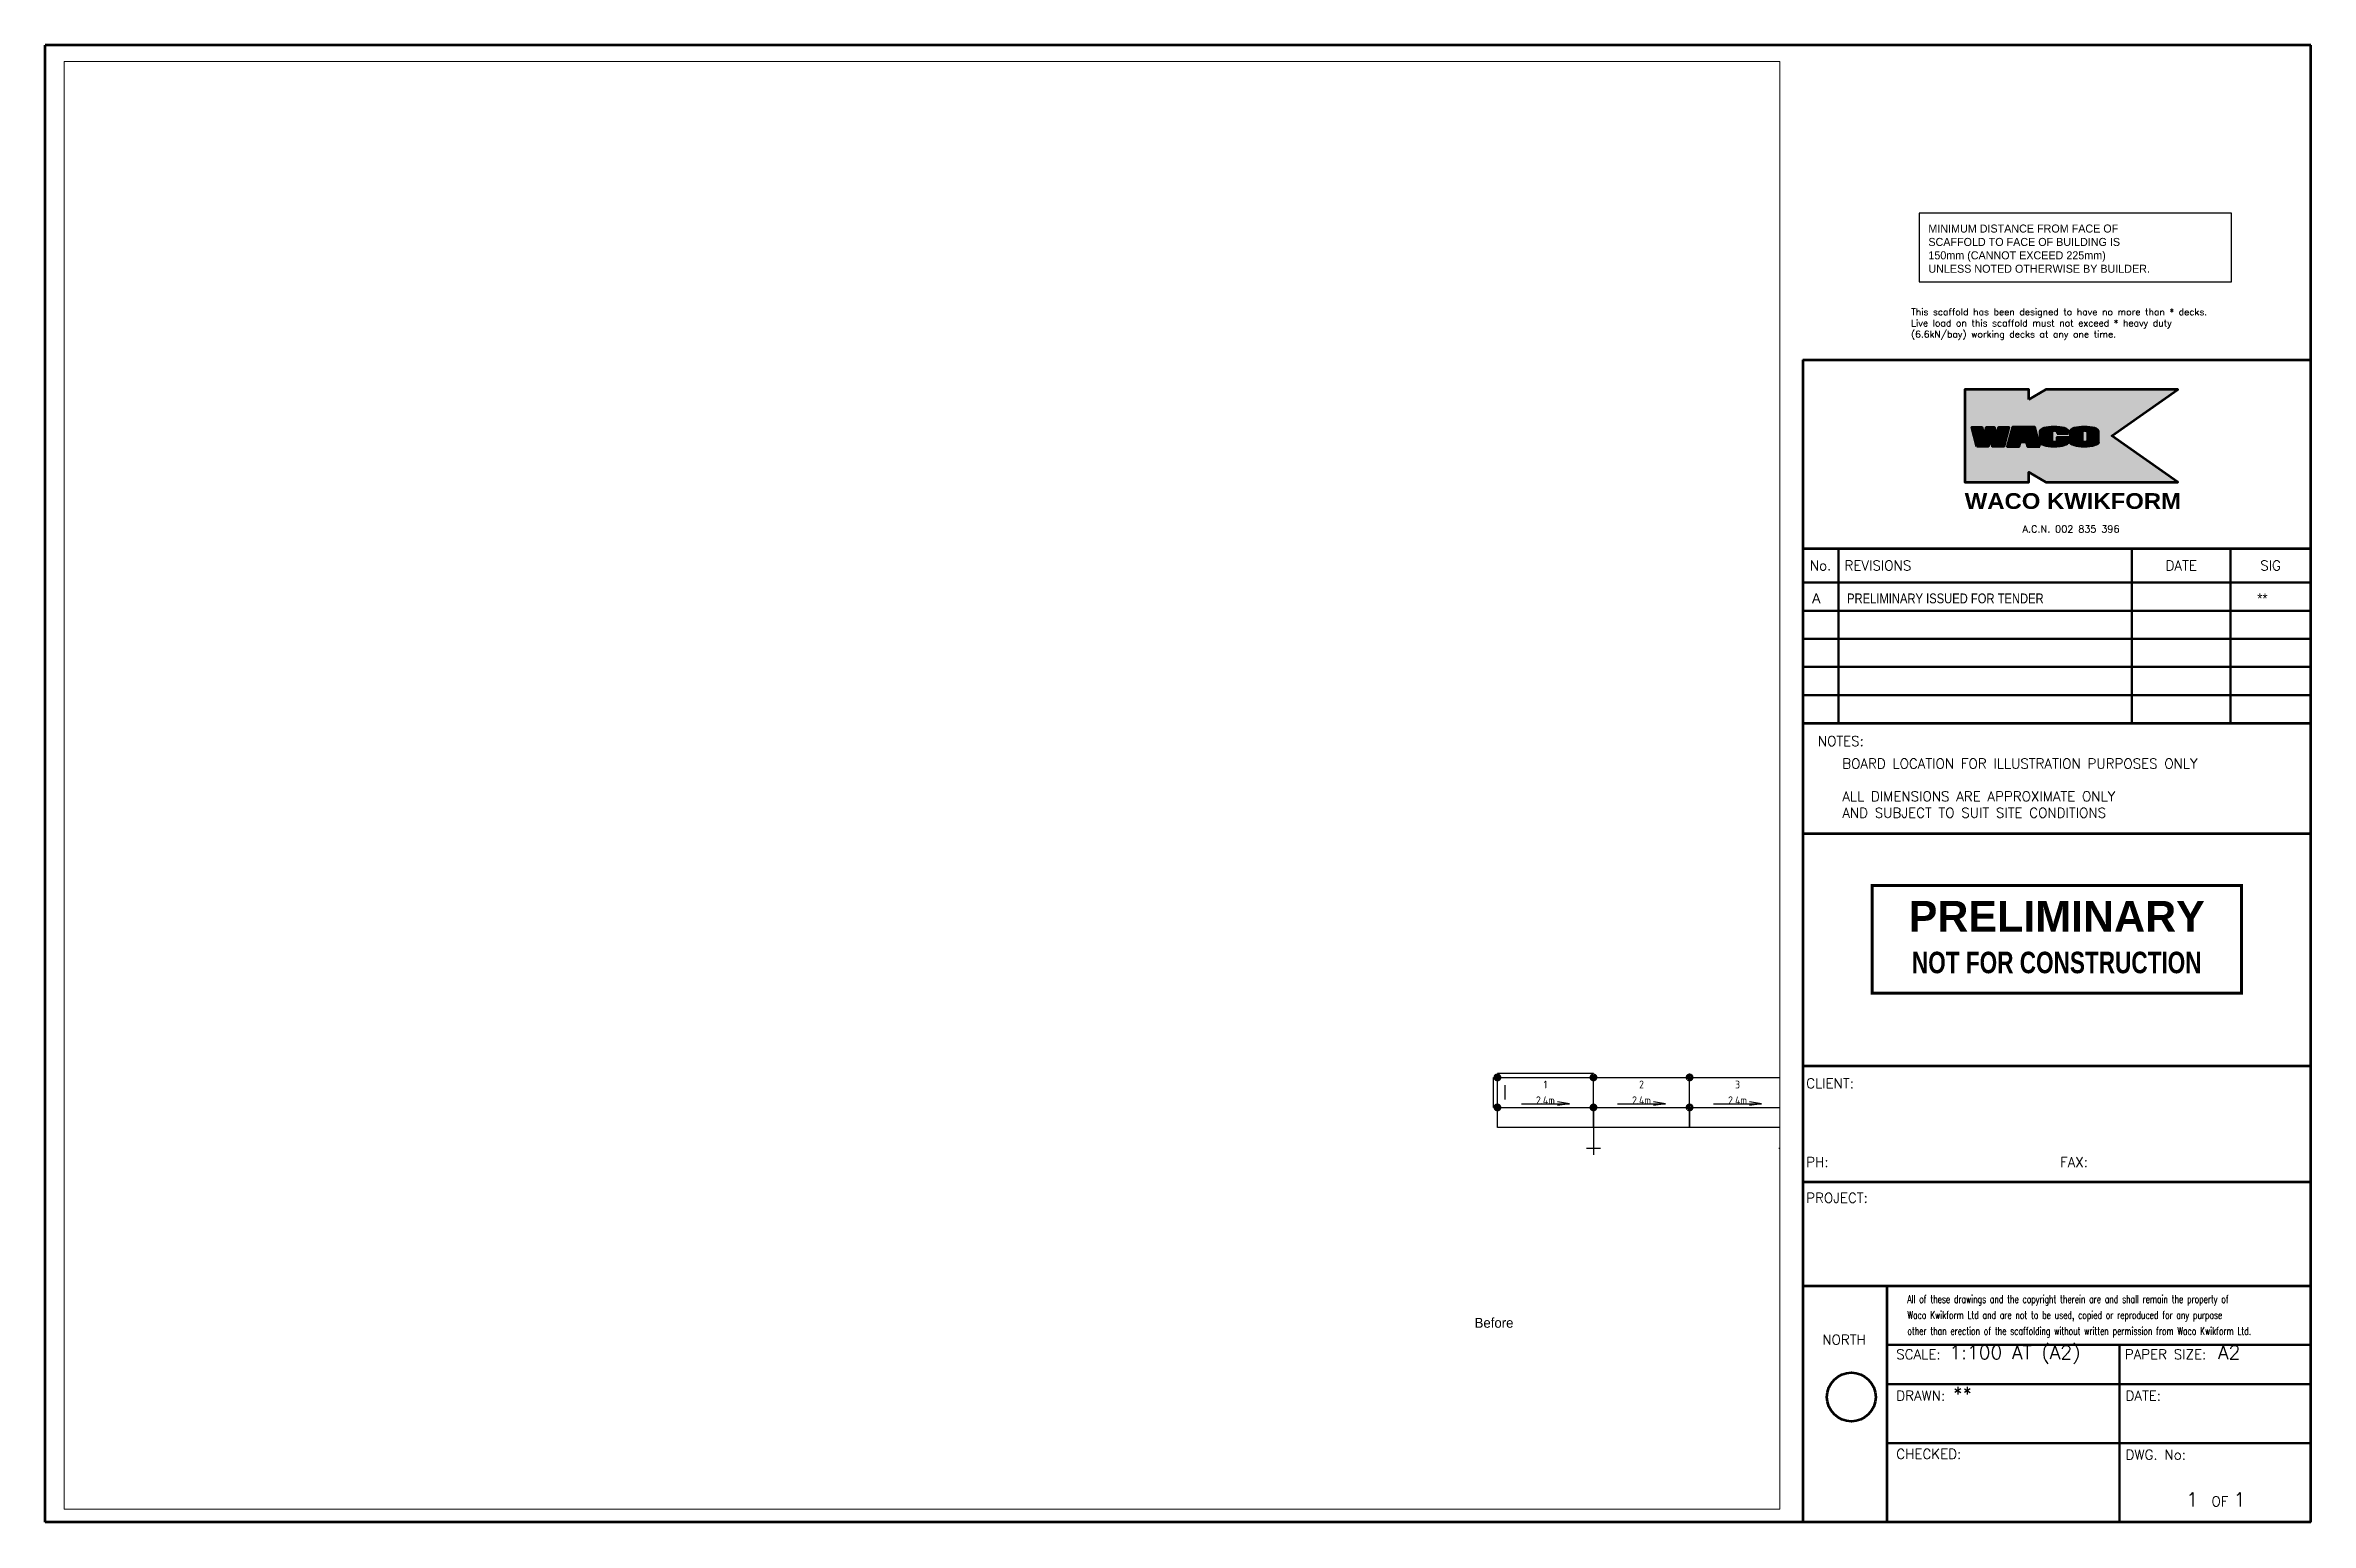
# Paper-space layout 'WACO Kwikform A2 Drawing Sheet No Ledgen' of a CAD drawing. Header units: millimetres. Extents: x 0 to 575, y 0 to 375.
# The model-space entities are those that its viewports show. They can reach past a viewport. Long polylines and large blocks are cut down to what shows.
import ezdxf
from ezdxf.enums import TextEntityAlignment as Align

# ---------------------------------------------------------------- set-up
doc = ezdxf.new("R2010")
doc.units = ezdxf.units.MM
doc.linetypes.add('KwikScaf_DASHED', pattern=[3.75, 2.5, -1.25])
doc.linetypes.add('KwikScaf_Line', pattern=[1, 1, 0])
doc.layers.get('0').update_dxf_attribs({"linetype": 'CONTINUOUS'})
for name, color, linetype in [('DISTANCE', 3, 'CONTINUOUS'), ('KwikScaf Schematic', 7, 'CONTINUOUS'), ('PRELIMINARY', 7, 'CONTINUOUS'), ('RED', 8, 'CONTINUOUS')]:
    doc.layers.add(name, color=color, linetype=linetype)
for name, color, linetype, lineweight in [('Sheet 018', 10, 'CONTINUOUS', 18), ('Sheet 025', 7, 'CONTINUOUS', 25), ('Sheet 035', 5, 'CONTINUOUS', 35), ('Sheet 050', 130, 'CONTINUOUS', 50), ('Sheet 070', 180, 'CONTINUOUS', 70)]:
    doc.layers.add(name, color=color, linetype=linetype, lineweight=lineweight)
doc.layers.add('Viewport', color=7, linetype='CONTINUOUS', plot=False)
doc.styles.add('ARCH', font='archd.shx', dxfattribs={"height": 250})
doc.styles.add('KwikScaf ISO', font='isocp.shx')
doc.styles.add('ROMANS', font='romans')
doc.styles.add('STAMP', font='ARIALBD.TTF')
doc.styles.add('WACO', font='ariblk.TTF')
pattern_1 = [(0, (0, 0), (0, 0.174625), [0.127, -0.047625]), (90, (0, 0), (-0.174625, 1e-17), [0.127, -0.047625])]

# ---------------------------------------------------------------- blocks, each defined once
blk = doc.blocks.new('REVDES')
at = {"style": 'ARCH'}
for tag, p in [('01', (2.31, 1.87)), ('03', (87.68, 1.87)), ('04', (115.37, 1.87))]:
    blk.add_attdef(tag, p, '', height=2.5, dxfattribs=at)
at = {"style": 'ARCH', "width": 0.85}
blk.add_attdef('02', (11.25, 1.87), '', height=2.5, dxfattribs=at)
blk = doc.blocks.new('PREL')
at = {"layer": 'RED', "const_width": 100}
blk.add_lwpolyline([(6000, 1750), (-6000, 1750), (-6000, -1750), (6000, -1750)], close=True, dxfattribs=at)
at = {"layer": 'RED', "style": 'STAMP'}
blk.add_text('PRELIMINARY', height=1000, dxfattribs=at).set_placement((0, 750), align=Align.MIDDLE)
at = {"layer": 'RED', "style": 'STAMP', "width": 0.75}
blk.add_text('NOT FOR CONSTRUCTION', height=700, dxfattribs=at).set_placement((0, -750), align=Align.MIDDLE)
blk = doc.blocks.new('REVISED TITLE')
at = {"layer": 'Sheet 025', "style": 'ROMANS'}
for s, p in [('CLIENT:', (-128.05, 110.15)), ('PH:', (-128.05, 90.15)), ('FAX:', (-63.6, 90.15)), ('PROJECT:', (-128.05, 81.06)), ('SCALE:', (-105.19, 41.33)), ('PAPER SIZE:', (-47.19, 41.33)), ('DRAWN:', (-105.19, 30.85)), ('DATE:', (-46.99, 30.85)), ('CHECKED:', (-105.19, 16.04)), ('DWG. No:', (-46.99, 15.86)), ('OF', (-25.18, 3.98))]:
    blk.add_text(s, height=2.5, dxfattribs=at).set_placement(p)
at = {"layer": 'Sheet 035', "style": 'ROMANS'}
for tag, p in [('CLIENT_CONTACT', (-110.61, 110.15)), ('ADDRESS_STREET', (-110.61, 100.15)), ('COMPANY', (-110.61, 105.15)), ('CITY', (-110.61, 95.15)), ('PHONE_NO.', (-110.61, 90.15)), ('FAX_NO.', (-46.16, 90.15)), ('PROJECT_TITLE:', (-110.61, 81.06)), ('PROJECT_DESCRIPTION', (-110.61, 76.06)), ('PROJECT_DESCRIPTION_2', (-110.61, 71.06)), ('PROJECT_DESCRIPTION_3', (-110.61, 66.06)), ('PROJECT_DESCRIPTION_4', (-110.61, 61.06)), ('SCALE', (-91.76, 41.33)), ('PAPER_SIZE', (-23.56, 41.33)), ('DRAFTSMAN', (-90.76, 30.85)), ('DATE', (-35.55, 30.85)), ('DWG_NO', (-46.15, 9.93))]:
    blk.add_attdef(tag, p, '', height=3.5, dxfattribs=at)
for tag, p in [('PAGE_NO.', (-30.05, 3.98)), ('OF_PAGES.', (-18.05, 3.98))]:
    blk.add_attdef(tag, text='', height=3.5, dxfattribs=at).set_placement(p, align=Align.CENTER)

msp = doc.modelspace()

# ---------------------------------------------------------------- linework, layer by layer
at = {"layer": 'KwikScaf Schematic', "color": 3, "linetype": 'KwikScaf_DASHED'}
for p, q in [((44925, 9336), (44925, 10098)), ((47464, 10198), (45025, 10198)), ((45225, 9536), (45225, 9898))]:
    msp.add_line(p, q, dxfattribs=at)
at = {"layer": 'KwikScaf Schematic', "color": 3, "linetype": 'KwikScaf_Line'}
for p, q in [((45025, 10098), (47464, 10098)), ((45025, 9336), (45025, 10098)), ((47464, 9336), (47464, 10098)), ((47464, 10098), (49903, 10098)), ((49903, 9336), (49903, 10098)), ((49903, 10098), (52342, 10098)), ((52342, 9336), (52342, 10098)), ((52342, 10098), (54781, 10098)), ((45025, 9336), (47464, 9336)), ((45025, 8828), (45025, 9336)), ((45634, 9431), (46854, 9431)), ((46854, 9431), (46549, 9479)), ((46854, 9431), (46549, 9383)), ((47464, 9336), (47464, 8828)), ((47464, 9336), (49903, 9336)), ((47464, 8828), (47464, 9336)), ((48073, 9431), (49293, 9431)), ((49293, 9431), (48988, 9479)), ((49293, 9431), (48988, 9383)), ((49903, 9336), (49903, 8828)), ((49903, 9336), (52342, 9336)), ((49903, 8828), (49903, 9336)), ((50512, 9431), (51732, 9431)), ((51732, 9431), (51427, 9479)), ((51732, 9431), (51427, 9383)), ((52342, 9336), (52342, 8828)), ((52342, 9336), (54781, 9336)), ((52342, 8828), (52342, 9336)), ((47464, 8828), (45025, 8828)), ((47464, 8828), (47464, 8128)), ((49903, 8828), (47464, 8828)), ((52342, 8828), (49903, 8828)), ((52342, 8828), (52342, 8128)), ((54781, 8828), (52342, 8828)), ((47289, 8303), (47639, 8303)), ((52167, 8303), (52517, 8303))]:
    msp.add_line(p, q, dxfattribs=at)
for points in [[(45025, 10148, 100, 100, -0.198912), (45060, 10133, 100, 100, -0.198912), (45075, 10098, 100, 100, -0.198912), (45060, 10062, 100, 100, -0.198912), (45025, 10048, 100, 100, -0.198912), (44989, 10062, 100, 100, -0.198912), (44975, 10098, 100, 100, -0.198912), (44989, 10133, 100, 100, -0.198912)], [(47464, 10148, 100, 100, -0.198912), (47499, 10133, 100, 100, -0.198912), (47514, 10098, 100, 100, -0.198912), (47499, 10062, 100, 100, -0.198912), (47464, 10048, 100, 100, -0.198912), (47428, 10062, 100, 100, -0.198912), (47414, 10098, 100, 100, -0.198912), (47428, 10133, 100, 100, -0.198912)], [(47464, 10148, 100, 100, -0.198912), (47499, 10133, 100, 100, -0.198912), (47514, 10098, 100, 100, -0.198912), (47499, 10062, 100, 100, -0.198912), (47464, 10048, 100, 100, -0.198912), (47428, 10062, 100, 100, -0.198912), (47414, 10098, 100, 100, -0.198912), (47428, 10133, 100, 100, -0.198912)], [(49903, 10148, 100, 100, -0.198912), (49938, 10133, 100, 100, -0.198912), (49953, 10098, 100, 100, -0.198912), (49938, 10062, 100, 100, -0.198912), (49903, 10048, 100, 100, -0.198912), (49867, 10062, 100, 100, -0.198912), (49853, 10098, 100, 100, -0.198912), (49867, 10133, 100, 100, -0.198912)], [(49903, 10148, 100, 100, -0.198912), (49938, 10133, 100, 100, -0.198912), (49953, 10098, 100, 100, -0.198912), (49938, 10062, 100, 100, -0.198912), (49903, 10048, 100, 100, -0.198912), (49867, 10062, 100, 100, -0.198912), (49853, 10098, 100, 100, -0.198912), (49867, 10133, 100, 100, -0.198912)], [(52342, 10148, 100, 100, -0.198912), (52377, 10133, 100, 100, -0.198912), (52392, 10098, 100, 100, -0.198912), (52377, 10062, 100, 100, -0.198912), (52342, 10048, 100, 100, -0.198912), (52306, 10062, 100, 100, -0.198912), (52292, 10098, 100, 100, -0.198912), (52306, 10133, 100, 100, -0.198912)], [(52342, 10148, 100, 100, -0.198912), (52377, 10133, 100, 100, -0.198912), (52392, 10098, 100, 100, -0.198912), (52377, 10062, 100, 100, -0.198912), (52342, 10048, 100, 100, -0.198912), (52306, 10062, 100, 100, -0.198912), (52292, 10098, 100, 100, -0.198912), (52306, 10133, 100, 100, -0.198912)], [(47464, 9386, 100, 100, -0.198912), (47499, 9371, 100, 100, -0.198912), (47514, 9336, 100, 100, -0.198912), (47499, 9300, 100, 100, -0.198912), (47464, 9286, 100, 100, -0.198912), (47428, 9300, 100, 100, -0.198912), (47414, 9336, 100, 100, -0.198912), (47428, 9371, 100, 100, -0.198912)], [(49903, 9386, 100, 100, -0.198912), (49938, 9371, 100, 100, -0.198912), (49953, 9336, 100, 100, -0.198912), (49938, 9300, 100, 100, -0.198912), (49903, 9286, 100, 100, -0.198912), (49867, 9300, 100, 100, -0.198912), (49853, 9336, 100, 100, -0.198912), (49867, 9371, 100, 100, -0.198912)], [(52342, 9386, 100, 100, -0.198912), (52377, 9371, 100, 100, -0.198912), (52392, 9336, 100, 100, -0.198912), (52377, 9300, 100, 100, -0.198912), (52342, 9286, 100, 100, -0.198912), (52306, 9300, 100, 100, -0.198912), (52292, 9336, 100, 100, -0.198912), (52306, 9371, 100, 100, -0.198912)]]:
    msp.add_lwpolyline(points, format="xyseb", close=True, dxfattribs=at)
at = {"layer": 'KwikScaf Schematic', "color": 3, "linetype": 'KwikScaf_Line', "const_width": 100}
for points in [[(45025, 9386, -0.198912), (45060, 9371, -0.198912), (45075, 9336, -0.198912), (45060, 9300, -0.198912), (45025, 9286, -0.198912), (44989, 9300, -0.198912), (44975, 9336, -0.198912), (44989, 9371, -0.198912)], [(47464, 9386, -0.198912), (47499, 9371, -0.198912), (47514, 9336, -0.198912), (47499, 9300, -0.198912), (47464, 9286, -0.198912), (47428, 9300, -0.198912), (47414, 9336, -0.198912), (47428, 9371, -0.198912)], [(49903, 9386, -0.198912), (49938, 9371, -0.198912), (49953, 9336, -0.198912), (49938, 9300, -0.198912), (49903, 9286, -0.198912), (49867, 9300, -0.198912), (49853, 9336, -0.198912), (49867, 9371, -0.198912)], [(52342, 9386, -0.198912), (52377, 9371, -0.198912), (52392, 9336, -0.198912), (52377, 9300, -0.198912), (52342, 9286, -0.198912), (52306, 9300, -0.198912), (52292, 9336, -0.198912), (52306, 9371, -0.198912)]]:
    msp.add_lwpolyline(points, format="xyb", close=True, dxfattribs=at)

# ---------------------------------------------------------------- texts
at = {"insert": (44447, 3991), "char_height": 250, "width": 8883.58, "attachment_point": 1, "style": 'ARCH'}
msp.add_mtext('Before', dxfattribs=at)
at = {"layer": 'KwikScaf Schematic', "style": 'KwikScaf ISO'}
for s, p in [('1', (46244, 9917)), ('2', (48683, 9917)), ('3', (51122, 9917)), ('2.4m', (46244, 9517)), ('2.4m', (48683, 9517)), ('2.4m', (51122, 9517))]:
    msp.add_text(s, height=200, dxfattribs=at).set_placement(p, align=Align.MIDDLE_CENTER)

psp = doc.layouts.new('WACO Kwikform A2 Drawing Sheet No Ledgen')

# ---------------------------------------------------------------- hatches: boundary and pattern name
h = psp.add_hatch()
h.set_pattern_fill('ANGLE', color=140, scale=0.025, style=0)
h.set_pattern_definition(pattern_1)
h.paths.add_polyline_path([(493.69, 275.27), (494.27, 273.1), (497.09, 273.1), (498.42, 278.06), (495.82, 278.06), (495.23, 275.87), (494.64, 278.06), (492.73, 278.06), (492.14, 275.87), (491.55, 278.06), (488.96, 278.06), (490.29, 273.1), (493.11, 273.1)])
h = psp.add_hatch()
h.set_pattern_fill('ANGLE', color=140, scale=0.025, style=0)
h.set_pattern_definition(pattern_1)
h.paths.add_polyline_path([(504.96, 278.06), (499.32, 278.06), (497.99, 273.1), (501.01, 273.1), (501.33, 274.31), (502.79, 274.31), (503.11, 273.1), (506.29, 273.1)])
h.paths.add_polyline_path([(502.14, 276.71), (502.6, 274.99), (501.68, 274.99)], flags=16)
h = psp.add_hatch()
h.set_pattern_fill('ANGLE', color=140, scale=0.025, style=0)
h.set_pattern_definition(pattern_1)
edge = h.paths.add_edge_path()
edge.add_ellipse((509.97, 276.84), major_axis=(-0.658, 0), ratio=0.455652, start_angle=180, end_angle=360, ccw=False)
edge.add_line((510.63, 276.84), (510.63, 276.42))
edge.add_line((510.63, 276.42), (513.49, 276.42))
edge.add_line((513.49, 276.42), (513.49, 276.96))
edge.add_ellipse((509.88, 276.96), major_axis=(-3.61, 0), ratio=0.304653, start_angle=180, end_angle=360)
edge.add_line((506.27, 276.96), (506.27, 274.2))
edge.add_ellipse((509.88, 274.2), major_axis=(-3.61, 0), ratio=0.304653, start_angle=0, end_angle=180)
edge.add_line((513.49, 274.2), (513.49, 275.5))
edge.add_line((513.49, 275.5), (510.63, 275.5))
edge.add_line((510.63, 275.5), (510.63, 274.44))
edge.add_ellipse((509.97, 274.48), major_axis=(-0.658, 0), ratio=0.455652, start_angle=0, end_angle=180, ccw=False)
edge.add_line((509.31, 274.48), (509.31, 276.88))
h = psp.add_hatch()
h.set_pattern_fill('ANGLE', color=140, scale=0.025, style=0)
h.set_pattern_definition(pattern_1)
edge = h.paths.add_edge_path()
edge.add_ellipse((517.56, 276.96), major_axis=(-3.61, 0), ratio=0.304653, start_angle=180, end_angle=360)
edge.add_line((513.95, 276.96), (513.95, 274.2))
edge.add_ellipse((517.56, 274.2), major_axis=(-3.61, 0), ratio=0.304653, start_angle=0, end_angle=180)
edge.add_line((521.17, 274.2), (521.17, 276.96))
edge = h.paths.add_edge_path(flags=16)
edge.add_ellipse((517.65, 276.84), major_axis=(-0.658, 0), ratio=0.455652, start_angle=180, end_angle=360, ccw=False)
edge.add_line((518.31, 276.84), (518.31, 274.44))
edge.add_ellipse((517.65, 274.48), major_axis=(-0.658, 0), ratio=0.455652, start_angle=0, end_angle=180, ccw=False)
edge.add_line((517, 274.48), (517, 276.88))
at = {"layer": 'Sheet 070'}
h = psp.add_hatch(color=51, dxfattribs=at)
h.paths.add_polyline_path([(501.68, 274.99), (502.6, 274.99), (502.14, 276.71)], flags=0)
h.paths.add_polyline_path([(506.29, 273.1), (504.96, 278.06), (499.32, 278.06), (497.99, 273.1), (501.01, 273.1), (501.33, 274.31), (502.79, 274.31), (503.11, 273.1)], flags=16)
h.paths.add_polyline_path([(490.29, 273.1), (488.96, 278.06), (491.55, 278.06), (492.14, 275.87), (492.73, 278.06), (494.64, 278.06), (495.23, 275.87), (495.82, 278.06), (498.42, 278.06), (497.09, 273.1), (494.27, 273.1), (493.69, 275.27), (493.11, 273.1)], flags=16)
h.paths.add_polyline_path([(503.44, 285.06), (503.44, 287.56), (487.19, 287.56), (487.19, 264.06), (503.44, 264.06), (503.44, 266.56), (507.77, 264.06), (541.27, 264.06), (524.49, 275.81), (541.27, 287.56), (507.77, 287.56)])
edge = h.paths.add_edge_path(flags=16)
edge.add_line((510.63, 274.48), (510.63, 275.5))
edge.add_line((510.63, 275.5), (513.49, 275.5))
edge.add_line((513.49, 275.5), (513.49, 274.2))
edge.add_ellipse((509.88, 274.2), major_axis=(-3.61, 0), ratio=0.304653, start_angle=0, end_angle=180, ccw=False)
edge.add_line((506.27, 274.2), (506.27, 276.96))
edge.add_ellipse((509.88, 276.96), major_axis=(-3.61, 0), ratio=0.304653, start_angle=180, end_angle=360, ccw=False)
edge.add_line((513.49, 276.96), (513.49, 276.42))
edge.add_line((513.49, 276.42), (510.63, 276.42))
edge.add_line((510.63, 276.42), (510.63, 276.84))
edge.add_ellipse((509.97, 276.84), major_axis=(-0.658, 0), ratio=0.455652, start_angle=180, end_angle=360)
edge.add_line((509.31, 276.84), (509.31, 274.48))
edge.add_ellipse((509.97, 274.48), major_axis=(-0.658, 0), ratio=0.455652, start_angle=0, end_angle=180)
edge = h.paths.add_edge_path(flags=16)
edge.add_ellipse((517.56, 274.2), major_axis=(-3.61, 0), ratio=0.304653, start_angle=0, end_angle=180, ccw=False)
edge.add_line((513.95, 274.2), (513.95, 276.96))
edge.add_ellipse((517.56, 276.96), major_axis=(-3.61, 0), ratio=0.304653, start_angle=180, end_angle=360, ccw=False)
edge.add_line((521.17, 276.96), (521.17, 274.2))
edge = h.paths.add_edge_path(flags=0)
edge.add_line((517, 276.84), (517, 274.48))
edge.add_ellipse((517.65, 274.48), major_axis=(-0.658, 0), ratio=0.455652, start_angle=0, end_angle=180)
edge.add_line((518.31, 274.48), (518.31, 276.84))
edge.add_ellipse((517.65, 276.84), major_axis=(-0.658, 0), ratio=0.455652, start_angle=180, end_angle=360)

# ---------------------------------------------------------------- linework, layer by layer
at = {"layer": 'DISTANCE'}
psp.add_lwpolyline([(475.65, 314.96), (554.86, 314.96), (554.86, 332.4), (475.65, 332.4)], close=True, dxfattribs=at)
at = {"layer": 'Sheet 050', "color": 7}
for p, q in [((455.13, 202.86), (455.13, 247.24)), ((529.64, 202.86), (529.64, 247.24)), ((554.64, 202.86), (554.64, 247.24)), ((446.08, 238.56), (575, 238.56)), ((446.08, 231.42), (575, 231.42)), ((446.08, 224.28), (575, 224.28)), ((446.08, 217.14), (575, 217.14)), ((446.08, 210), (575, 210)), ((467.54, 45), (575, 45)), ((526.5, 0), (526.5, 45)), ((467.54, 35), (575, 35)), ((467.54, 20), (575, 20))]:
    psp.add_line(p, q, dxfattribs=at)
at = {"layer": 'Sheet 070', "color": 7}
for p, q in [((575, 375), (0, 375)), ((0, 0), (0, 375)), ((575, 0), (575, 375)), ((446.08, 295.14), (575, 295.14)), ((446.08, 295.14), (446.08, 0)), ((446.08, 247.24), (575, 247.24)), ((446.08, 202.86), (575, 202.86)), ((446.08, 174.81), (575, 174.81)), ((446.1, 115.87), (575, 115.87)), ((446.1, 86.35), (575, 86.35)), ((446.08, 60), (575, 60)), ((467.54, -0.18), (467.54, 59.82)), ((575, 0), (0, 0))]:
    psp.add_line(p, q, dxfattribs=at)
at = {"layer": 'Sheet 070'}
for p, q in [((506.27, 276.96), (506.27, 274.2)), ((509.31, 276.84), (509.31, 274.48)), ((510.63, 276.84), (510.63, 276.42)), ((510.63, 276.42), (513.49, 276.42)), ((513.49, 276.42), (513.49, 276.96)), ((513.95, 276.96), (513.95, 274.2)), ((517, 276.84), (517, 274.48)), ((518.31, 276.84), (518.31, 274.48)), ((521.17, 274.2), (521.17, 276.96))]:
    psp.add_line(p, q, dxfattribs=at)
at = {"layer": 'Sheet 070', "color": 7}
psp.add_lwpolyline([(503.44, 285.06), (503.44, 287.56), (487.19, 287.56), (487.19, 264.06), (503.44, 264.06), (503.44, 266.56), (507.77, 264.06), (541.27, 264.06), (524.49, 275.81), (541.27, 287.56), (507.77, 287.56)], close=True, dxfattribs=at)
at = {"layer": 'Sheet 070'}
for points in [[(490.29, 273.1), (488.96, 278.06), (491.55, 278.06), (492.14, 275.87), (492.73, 278.06), (494.64, 278.06), (495.23, 275.87), (495.82, 278.06), (498.42, 278.06), (497.09, 273.1), (494.27, 273.1), (493.69, 275.27), (493.11, 273.1), (490.29, 273.1)], [(506.29, 273.1), (504.96, 278.06), (499.32, 278.06), (497.99, 273.1), (501.01, 273.1), (501.33, 274.31), (502.79, 274.31), (503.11, 273.1)], [(501.68, 274.99), (502.6, 274.99), (502.14, 276.71)]]:
    psp.add_lwpolyline(points, close=True, dxfattribs=at)
psp.add_lwpolyline([(510.63, 274.48), (510.63, 275.5), (513.49, 275.5), (513.49, 274.2)], dxfattribs=at)
at = {"layer": 'Sheet 070', "color": 7}
psp.add_circle((458.41, 31.74), 6.19, dxfattribs=at)
at = {"layer": 'Sheet 070'}
for centre, major_axis, ratio in [((509.88, 276.96), (-3.61, 0), 0.304653), ((509.97, 276.84), (-0.658, 0), 0.455652), ((517.56, 276.96), (-3.61, 0), 0.304653), ((517.65, 276.84), (-0.658, 0), 0.455652)]:
    psp.add_ellipse(centre, major_axis=major_axis, ratio=ratio, start_param=3.141593, end_param=6.283185, dxfattribs=at)
at = {"layer": 'Sheet 070', "extrusion": (0, 0, -1)}
for centre, major_axis, ratio in [((509.88, 274.2), (-3.61, 0), 0.304653), ((509.97, 274.48), (-0.658, 0), 0.455652), ((517.56, 274.2), (-3.61, 0), 0.304653), ((517.65, 274.48), (-0.658, 0), 0.455652)]:
    psp.add_ellipse(centre, major_axis=major_axis, ratio=ratio, start_param=3.141593, end_param=6.283185, dxfattribs=at)

# ---------------------------------------------------------------- block references
at = {"color": 7}
ref = psp.add_blockref('REVDES', (446.08, 231.42), dxfattribs=at)
ref.add_attrib('01', 'A', (448.39, 233.29), dxfattribs={"height": 2.5, "style": 'ARCH'})
ref.add_attrib('02', 'PRELIMINARY ISSUED FOR TENDER', (457.33, 233.29), dxfattribs={"height": 2.5, "style": 'ARCH', "width": 0.85})
ref.add_attrib('04', '**', (561.45, 233.29), dxfattribs={"height": 2.5, "style": 'ARCH'})
psp.add_blockref('REVISED TITLE', (575, 0)).add_auto_attribs({'SCALE': '1:100 AT (A2)', 'PAPER_SIZE': 'A2', 'DRAFTSMAN': '**', 'PAGE_NO.': '1', 'OF_PAGES.': '1'})
at = {"layer": 'PRELIMINARY', "xscale": 0.0078125, "yscale": 0.0078125, "zscale": 0.0078125}
psp.add_blockref('PREL', (510.54, 147.95), dxfattribs=at)

# ---------------------------------------------------------------- texts
at = {"layer": 'DISTANCE', "style": 'ARCH'}
for s, p in [('MINIMUM DISTANCE FROM FACE OF ', (477.96, 327.44)), ('SCAFFOLD TO FACE OF BUILDING IS', (477.96, 324.04)), ('150mm (CANNOT EXCEED 225mm) ', (477.96, 320.64)), ('UNLESS NOTED OTHERWISE BY BUILDER.', (477.96, 317.24))]:
    psp.add_text(s, height=2.04, dxfattribs=at).set_placement(p)
at = {"layer": 'Sheet 018', "color": 7, "style": 'WACO', "width": 0.982356}
psp.add_text('WACO KWIKFORM', height=4, dxfattribs=at).set_placement((487.19, 257.27), (542.08, 257.27), align=Align.FIT)
at = {"layer": 'Sheet 018', "color": 7, "style": 'ROMANS'}
psp.add_text('A.C.N. 002 835 396', height=1.8, dxfattribs=at).set_placement((514.18, 251.28), align=Align.CENTER)
at = {"layer": 'Sheet 018', "color": 7, "style": 'ROMANS', "width": 0.7}
for s, p in [('All of these drawings and the copyright therein are and shall remain the property of ', (472.64, 55.61)), ('Waco Kwikform Ltd and are not to be used, copied or reproduced for any purpose ', (472.64, 51.57)), ('other than erection of the scaffolding without written permission from Waco Kwikform Ltd.', (472.64, 47.52))]:
    psp.add_text(s, height=2, dxfattribs=at).set_placement(p)
at = {"layer": 'Sheet 018', "color": 7, "insert": (473.59, 308.15), "char_height": 1.6999, "width": 95.7239, "attachment_point": 1, "style": 'ROMANS'}
psp.add_mtext('This scaffold has been designed to have no more than * decks.\\PLive load on this scaffold must not exceed * heavy duty \\P(6.6kN/bay) working decks at any one time.', dxfattribs=at)
at = {"layer": 'Sheet 025', "color": 7, "style": 'ROMANS'}
for s, p in [('No.', (450.6, 242.9)), ('DATE', (542.14, 242.9)), ('SIG', (564.82, 242.9))]:
    psp.add_text(s, height=2.5, dxfattribs=at).set_placement(p, align=Align.MIDDLE_CENTER)
psp.add_text('REVISIONS', height=2.5, dxfattribs=at).set_placement((456.69, 242.9), align=Align.MIDDLE_LEFT)
psp.add_text('NOTES:', height=2.5, dxfattribs=at).set_placement((449.89, 197.05))
at = {"layer": 'Sheet 025', "style": 'ROMANS'}
psp.add_text('NORTH', height=2.5, dxfattribs=at).set_placement((451.04, 45.07))
at = {"layer": 'Sheet 025', "color": 7, "insert": (456.1, 193.85), "char_height": 2.5, "width": 104.1343, "attachment_point": 1, "style": 'ROMANS'}
psp.add_mtext('BOARD LOCATION FOR ILLUSTRATION PURPOSES ONLY\\P\\PALL DIMENSIONS ARE APPROXIMATE ONLY\\PAND SUBJECT TO SUIT SITE CONDITIONS', dxfattribs=at)

# ---------------------------------------------------------------- viewports
at = {"layer": 'Viewport', "color": 7}
psp.add_viewport(center=(222.53, 187.07), size=(435.45, 367.5439), view_center_point=(30420.99, 17514.69), view_height=36754.3866, dxfattribs=at)

doc.saveas('drawing.dxf')
